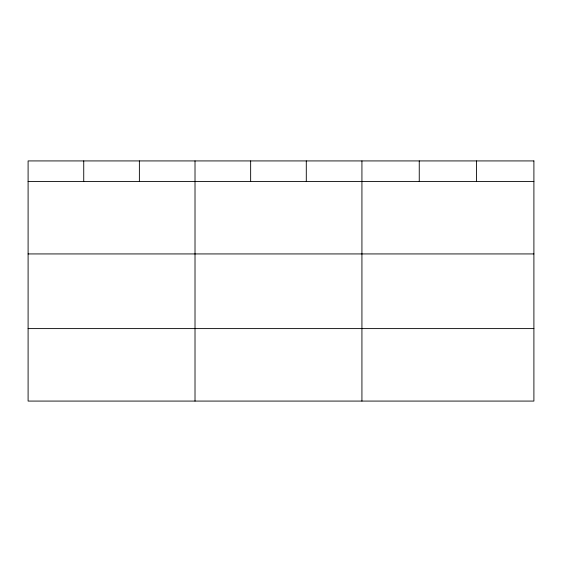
<?xml version="1.0" encoding="UTF-8"?>
<svg xmlns="http://www.w3.org/2000/svg" width="562" height="562" viewBox="0 0 562 562"><rect width="100%" height="100%" fill="white"/><g stroke="black" fill="none" stroke-linecap="round" stroke-linejoin="round"><path stroke-width="0.84" d="M28.1 181.456L533.9 181.456M28.1 253.933L533.9 253.933M28.1 328.601L533.9 328.601M476.576 160.922L476.576 181.456M419.252 160.922L419.252 181.456M361.928 160.922L361.928 401.078M306.29 160.922L306.29 181.456M250.652 160.922L250.652 181.456M195.014 160.922L195.014 401.078M139.376 160.922L139.376 181.456M83.738 160.922L83.738 181.456M533.9 160.922L28.1 160.922L28.1 401.078L533.9 401.078L533.9 160.922"/></g></svg>
